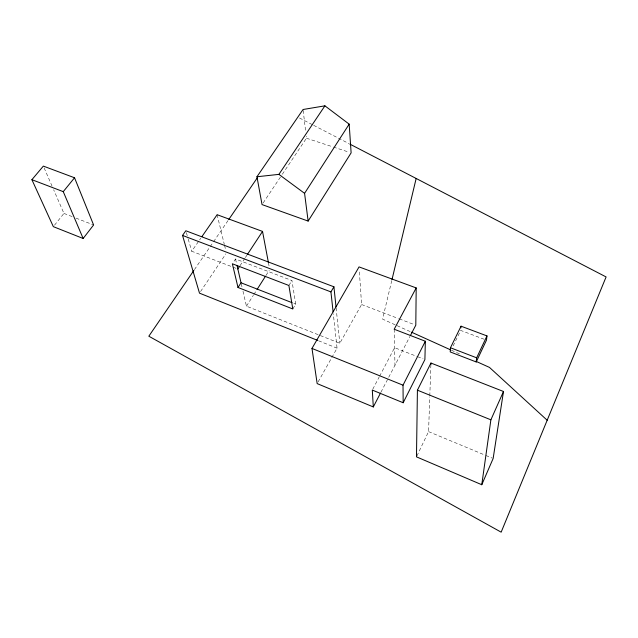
<?xml version="1.0" encoding="UTF-8"?>
<svg xmlns="http://www.w3.org/2000/svg" width="638" height="638" viewBox="0 0 638 638"><rect width="100%" height="100%" fill="white"/><g stroke="black" fill="none" stroke-linecap="round" stroke-linejoin="round"><path stroke-width="0.48" stroke-dasharray="3.19 2.39" d="M416.893 455.987L428.569 431.615L429.773 396.836M429.805 395.839L430.841 366.021M391.764 280.576L382.561 319.104L396.15 325.244M453.147 345.9L460.724 330.428L485.566 339.783M380.974 392.179L409.915 336.497M372.759 389.22L379.131 377.106M379.586 376.237L394.595 347.678L416.63 356.315M318.131 381.875L337.063 348.173L333.315 313.816M242.99 291.207L246.459 306.168L339.807 343.3L361.587 304.517L359.258 269.874M292.794 308.959L295.729 304.111L291.925 280.545L235.518 259.004L233.412 262.178M288.886 285.481L291.925 280.545M246.459 306.168L253.334 295.346M253.868 294.509L256.508 290.346M266.03 275.361L269.204 270.368M239.984 265.743L244.817 258.382M245.351 257.569L246.962 255.112M263.143 202.956L281.781 175.091M282.331 174.27L306.455 138.223L306.232 136.301M200.587 291.51L225.868 253.86M194.43 269.619L209.639 247.424M210.205 246.595L213.02 242.488M213.578 241.666L228.221 220.293M235.996 268.303L191.727 251.244L199.064 240.693M199.63 239.88L200.755 238.253M54.509 225.182L63.944 213.411L53.648 189.757M306.455 138.223L332.51 146.764M333.443 147.067L349.257 152.259M361.587 304.517L398.343 318.522M399.26 318.872L414.883 324.822M63.944 213.411L72.285 216.657M75.994 218.108L93.603 224.967M293.871 303.393L295.729 304.111M417.547 356.674L423.058 358.827M318.601 340.788L337.063 348.173M428.569 431.615L484.96 455.093M485.869 455.476L492.233 458.124M397.059 325.659L410.649 331.8M451.425 350.222L459.575 353.907M299.501 117.982L312.756 124.857M313.641 125.311L348.994 143.638M44.142 167.922L52.061 186.121M186.368 232.639L187.979 238.221M188.242 239.154L191.727 251.244M217.127 214.711L224.321 244.418M224.56 245.375L225.716 250.16M235.518 259.004L236.57 263.558M241.252 283.727L242.121 287.467M268.439 262.696L269.364 267.585M303.178 110.454L305.666 131.516M336.106 307.811L339.807 343.3M394.196 329.24L394.97 365.247"/><path stroke-width="0.96" d="M380.527 393.048L373.302 406.94L317.166 383.605L311.982 348.436L359.05 266.907L416.191 287.921L415.801 325.173L410.37 335.628M417.419 390.185L416.478 456.856L481.77 484.728L493.142 458.499L503.494 391.485L430.945 363.046L417.419 390.185L490.885 419.82L481.77 484.728M416.191 287.921L394.196 329.24L425.355 341.242L424.9 359.545L403.176 402.738L372.305 390.081L373.302 406.94M430.873 365.032L430.945 363.046M450.468 347.758L450.205 351.921L476.219 361.953L486.483 340.134L486.977 335.915L461.051 326.193L450.468 347.758L476.658 357.822L476.219 361.953M460.923 327.884L461.051 326.193M391.995 279.611L416.159 178.465M490.885 419.82L503.494 391.485M476.658 357.822L486.977 335.915M403.176 402.738L403.017 385.185L425.355 341.242M333.108 311.854L330.931 291.901L333.921 286.797L185.833 230.773L182.532 235.43L199.495 293.153L317.676 340.421M308.138 221.083L351.123 152.865L349.177 124.155L324.909 105.836L303.066 109.497L256.947 176.75L262.043 204.591L308.138 221.083L304.573 193.338L349.177 124.155M257.042 289.516L265.504 276.198M237.998 287.475L232.36 263.773L288.886 285.481L292.794 308.959L237.998 287.475L241.036 282.793L236.993 265.376M237.838 269.013L239.449 266.556M247.504 254.299L262.529 231.411L217.127 214.711L201.887 236.634M256.947 176.75L278.894 174.373L324.909 105.836M193.872 270.44L148.821 336.21L501.157 532.164L606.1 276.94L349.871 144.1M228.787 219.472L257.505 177.539M83.139 238.484L93.603 224.967L74.542 177.771L43.352 166.103L31.9 179.693L53.337 226.657L83.139 238.484L63.258 191.647L31.9 179.693M63.258 191.647L74.542 177.771M182.532 235.43L330.931 291.901M241.036 282.793L292.021 302.667M311.982 348.436L403.017 385.185M411.55 332.207L450.516 349.815M475.884 361.275L489.482 367.416L547.181 420.235M278.894 174.373L304.573 193.338M262.529 231.411L268.439 262.696M333.921 286.797L336.011 306.83"/></g></svg>
